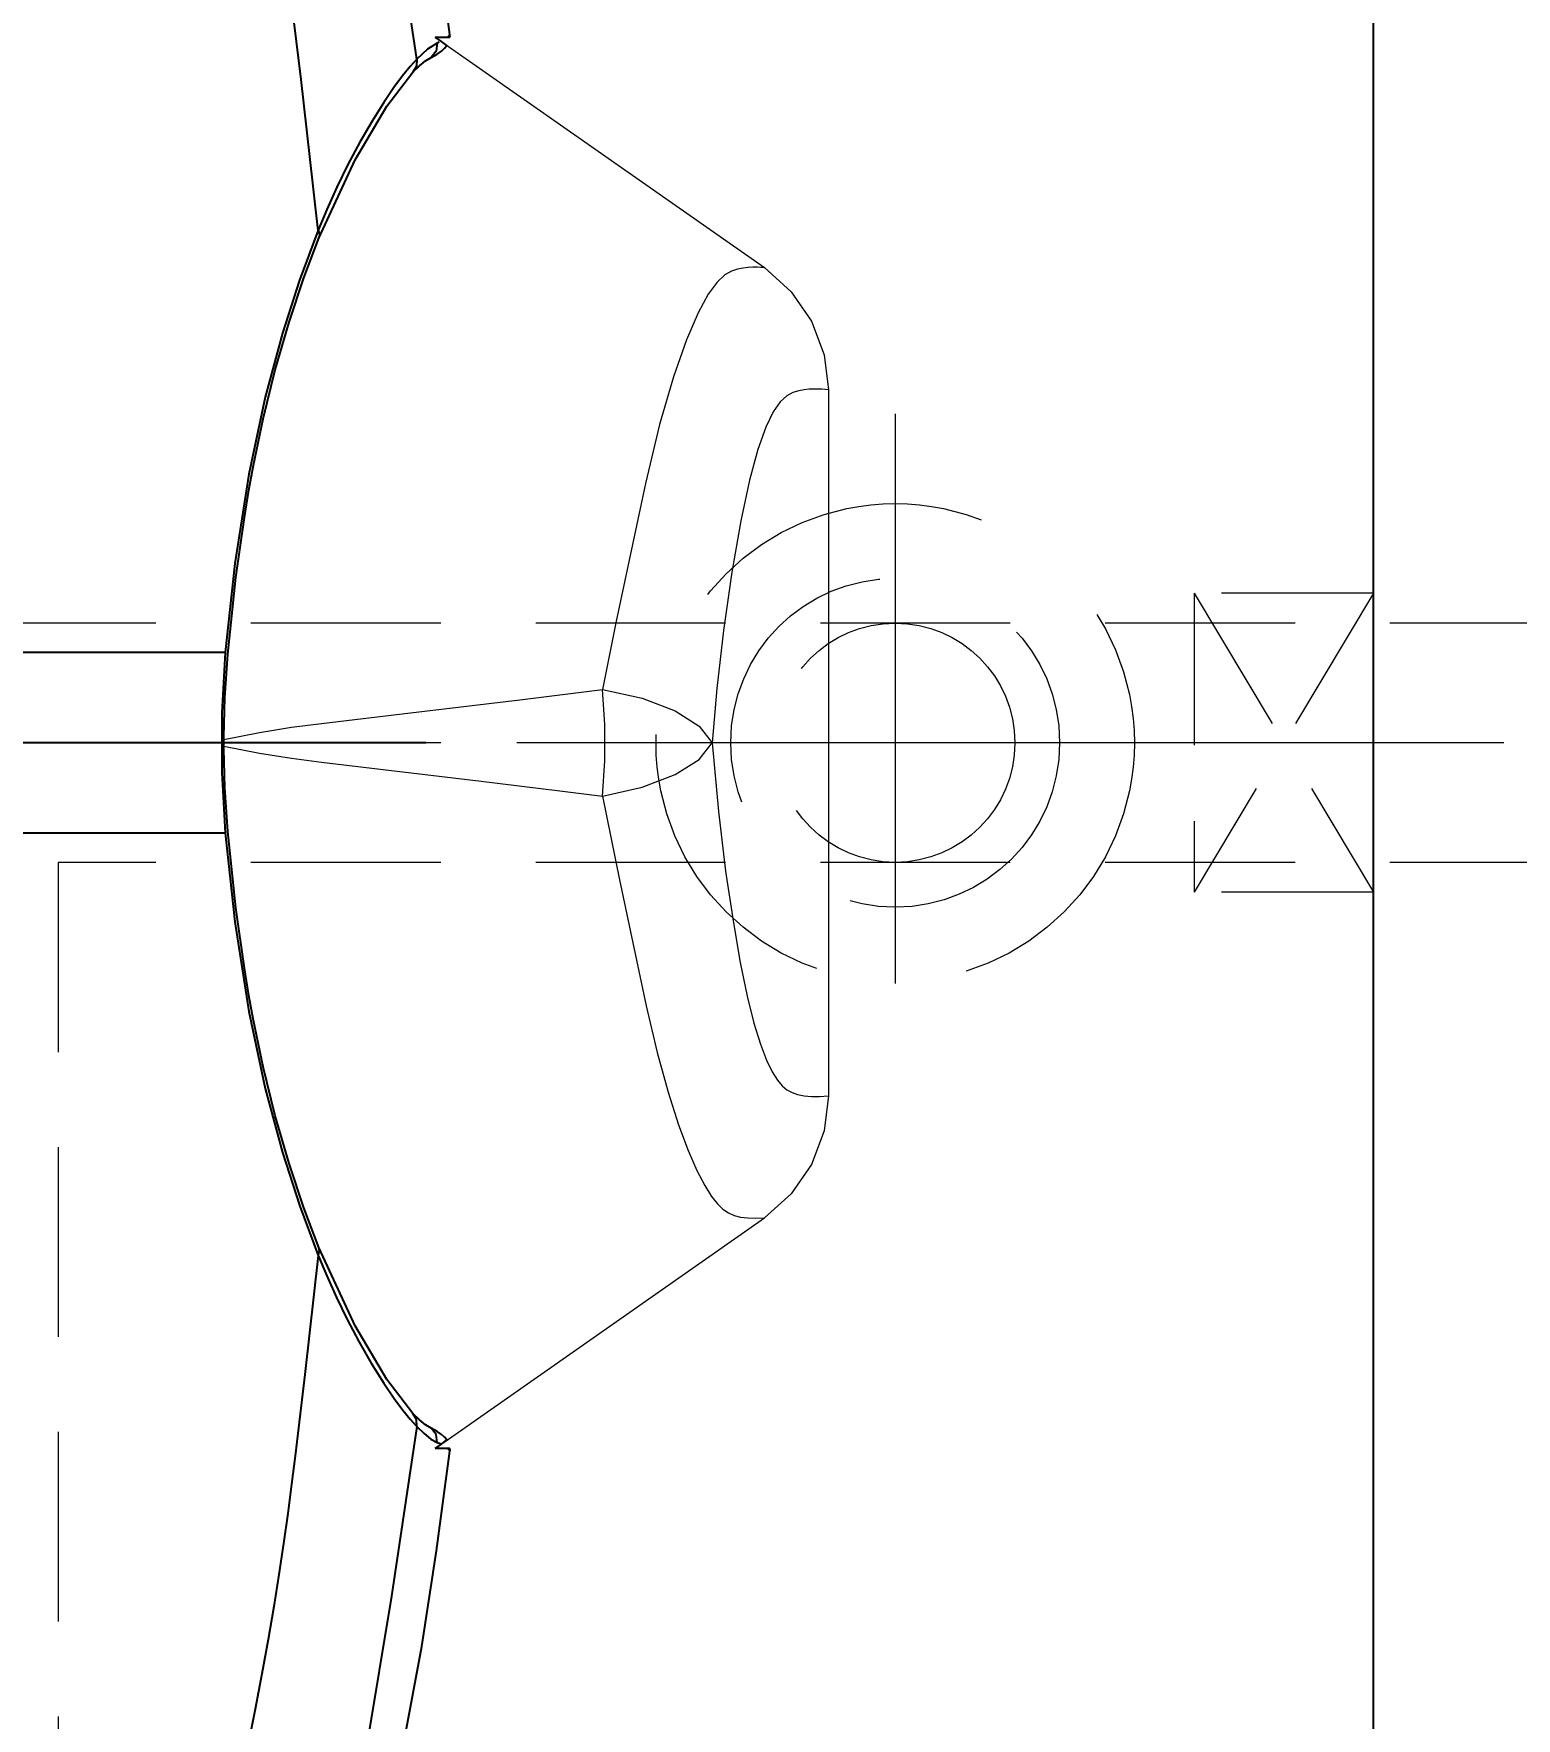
# Model space of a CAD drawing. Header units: inches. Extents: x 157915 to 159347, y -49911 to -48898.
# Drawn here: x 159133.3 to 159182.9, y -49289.5 to -49233.1 of the extents above; entities that cross this region are included whole.
import ezdxf

# ---------------------------------------------------------------- set-up
doc = ezdxf.new("R2010")
doc.units = ezdxf.units.IN
doc.header["$LTSCALE"] = 2
doc.header["$MEASUREMENT"] = 0
doc.header["$PDMODE"] = 3
doc.header["$PDSIZE"] = 0.3125
doc.linetypes.add('CENTER', pattern=[50.8, 31.75, -6.35, 6.35, -6.35])
doc.linetypes.add('HIDDEN', pattern=[9.525, 6.35, -3.175])
doc.layers.get('0').update_dxf_attribs({"linetype": 'CONTINUOUS'})
doc.layers.get('Defpoints').update_dxf_attribs({"linetype": 'CONTINUOUS'})
doc.layers.add('CAV-COR', color=1, linetype='CONTINUOUS')
doc.layers.add('DEFAULT_1', color=7, linetype='CENTER')
for name, color, linetype, lineweight in [('dim', 3, 'CONTINUOUS', 15), ('PRODUCT', 1, 'CONTINUOUS', 15), ('WR', 122, 'HIDDEN', 18), ('枕位', 135, 'CONTINUOUS', 15)]:
    doc.layers.add(name, color=color, linetype=linetype, lineweight=lineweight)
doc.styles.get("Standard").update_dxf_attribs({"font": 'txt.shx', "width": 0.67})
doc.dimstyles.new('2.00', dxfattribs={"dimtxt": 5, "dimasz": 4, "dimexe": 0.666, "dimexo": 0.626, "dimgap": 1, "dimtad": 0, "dimzin": 0, "dimdsep": 46, "dimtxsty": 'Standard', "dimcen": 0.09, "dimclrd": 3, "dimclre": 3, "dimclrt": 7, "dimazin": 0, "dimtfac": 1, "dimtofl": 0, "dimtmove": 0, "dimatfit": 0, "dimfxl": 0, "dimtolj": 1, "dimtzin": 0, "dimarcsym": 0})

# ---------------------------------------------------------------- blocks, each defined once
blk = doc.blocks.new('*D35392')
at = {"layer": 'Defpoints', "color": 0}
for p in [(159253.104, -49176.868), (159261.163, -49176.868), (159165.473, -49336.868)]:
    blk.add_point(p, dxfattribs=at)
at = {"layer": 'dim', "color": 3, "linetype": 'ByBlock', "lineweight": -2}
for p, q in [((159253.73, -49176.868), (159261.829, -49176.868)), ((159261.163, -49180.868), (159261.163, -49248.889)), ((159261.163, -49332.868), (159261.163, -49264.847)), ((159166.099, -49336.868), (159261.829, -49336.868))]:
    blk.add_line(p, q, dxfattribs=at)
at = {"layer": 'dim', "color": 3, "linetype": 'ByBlock'}
for points in [[(159261.83, -49180.868), (159260.497, -49180.868), (159261.163, -49176.868)], [(159260.497, -49332.868), (159261.83, -49332.868), (159261.163, -49336.868)]]:
    blk.add_solid(points, dxfattribs=at)
at = {"layer": 'dim', "color": 7, "linetype": 'ByBlock', "insert": (159261.163, -49256.868), "char_height": 5, "attachment_point": 5, "rotation": 90}
blk.add_mtext('\\A1;160.00', dxfattribs=at)
blk = doc.blocks.new('20160719.171012')
at = {"linetype": 'HIDDEN'}
blk.add_circle((0, -1.6), 69, dxfattribs=at)
blk = doc.blocks.new('20160525.184840')
at = {"layer": 'WR', "linetype": 'CENTER', "ltscale": 0.3}
for p, q in [((0, -11), (0, 11)), ((11, 0), (-11, 0))]:
    blk.add_line(p, q, dxfattribs=at)
at = {"layer": 'WR', "linetype": 'HIDDEN', "ltscale": 0.8}
for radius in [8, 5.5, 4]:
    blk.add_circle((0, 0), radius, dxfattribs=at)

msp = doc.modelspace()

# ---------------------------------------------------------------- linework, layer by layer
at = {"layer": 'CAV-COR', "linetype": 'ByBlock'}
for p, q in [((159178.104, -49328.868), (159178.104, -49176.868)), ((159142.235, -49234.675), (159142.003, -49232.767)), ((159146.779, -49233.462), (159146.465, -49233.659)), ((159146.714, -49233.259), (159147.213, -49233.259)), ((159146.925, -49233.409), (159146.714, -49233.259)), ((159146.779, -49233.462), (159146.748, -49233.727)), ((159146.848, -49233.434), (159146.779, -49233.462)), ((159147.106, -49233.543), (159146.925, -49233.409)), ((159147.21, -49233.17), (159147.195, -49233.189)), ((159147.214, -49233.214), (159147.21, -49233.17)), ((159147.213, -49233.259), (159147.214, -49233.214)), ((159146.101, -49233.996), (159145.878, -49234.242)), ((159146.465, -49233.659), (159146.101, -49233.995)), ((159146.389, -49234.052), (159146.586, -49233.937)), ((159146.748, -49233.727), (159146.586, -49233.937)), ((159147.029, -49233.634), (159147.106, -49233.543)), ((159139.696, -49253.853), (159132.085, -49253.853)), ((159139.696, -49253.853), (159139.579, -49255.859)), ((159139.579, -49255.859), (159139.579, -49257.877)), ((159139.65, -49256.867), (159139.651, -49256.67)), ((159139.651, -49257.066), (159139.65, -49256.867)), ((159139.579, -49257.877), (159139.696, -49259.883)), ((159132.085, -49259.883), (159139.696, -49259.883)), ((159139.696, -49259.883), (159140.019, -49262.858)), ((159140.019, -49262.858), (159140.487, -49265.855)), ((159142.186, -49272.37), (159142.803, -49274.017)), ((159142.803, -49274.017), (159142.359, -49278.006)), ((159144.036, -49276.376), (159142.828, -49273.753)), ((159145.878, -49279.494), (159146.101, -49279.74)), ((159146.189, -49279.52), (159145.972, -49279.303)), ((159146.101, -49279.741), (159146.348, -49279.978)), ((159146.748, -49280.009), (159146.586, -49279.799)), ((159146.779, -49280.274), (159146.748, -49280.009)), ((159146.925, -49280.327), (159147.106, -49280.193)), ((159146.714, -49280.477), (159146.925, -49280.327)), ((159147.213, -49280.477), (159146.714, -49280.477))]:
    msp.add_line(p, q, dxfattribs=at)
for points in [[(159147.21, -49233.17), (159146.761, -49229.792), (159146.252, -49226.536), (159145.666, -49223.379), (159144.975, -49220.307), (159144.147, -49217.307), (159143.152, -49214.378), (159141.946, -49211.525), (159140.46, -49208.824)], [(159146.101, -49233.995), (159145.261, -49228.321), (159144.419, -49223.281), (159143.402, -49218.838), (159142.163, -49214.996), (159140.867, -49211.681)], [(159147.195, -49233.189), (159147.186, -49233.199), (159147.178, -49233.208), (159147.169, -49233.218), (159147.159, -49233.228), (159147.149, -49233.238), (159147.138, -49233.249), (159147.128, -49233.259)], [(159146.101, -49233.996), (159146.092, -49234.234), (159145.972, -49234.434)], [(159145.972, -49234.433), (159146.189, -49234.216), (159146.389, -49234.052)], [(159146.586, -49233.937), (159146.785, -49233.832), (159146.926, -49233.73), (159147.029, -49233.634)], [(159142.828, -49239.983), (159144.036, -49237.36), (159145.104, -49235.566), (159145.972, -49234.434)], [(159145.878, -49234.242), (159145.625, -49234.553), (159145.335, -49234.947)], [(159142.803, -49239.72), (159142.718, -49238.949), (159142.629, -49238.151), (159142.235, -49234.675)], [(159145.335, -49234.947), (159144.997, -49235.445), (159144.606, -49236.07), (159144.199, -49236.774), (159143.8, -49237.522), (159143.427, -49238.285), (159143.091, -49239.031), (159142.803, -49239.72)], [(159142.803, -49239.72), (159142.177, -49241.394), (159141.606, -49243.162), (159141.031, -49245.3), (159140.487, -49247.881)], [(159140.489, -49248.416), (159140.631, -49247.638), (159140.963, -49246.034), (159141.368, -49244.393), (159141.833, -49242.795), (159142.329, -49241.31), (159142.828, -49239.983)], [(159142.803, -49239.72), (159142.846, -49239.856), (159142.828, -49239.983)], [(159140.487, -49247.881), (159140.019, -49250.875), (159139.696, -49253.853)], [(159139.777, -49253.903), (159140.048, -49251.342), (159140.335, -49249.335), (159140.489, -49248.416)], [(159139.651, -49256.67), (159139.683, -49255.359), (159139.777, -49253.903)], [(159139.777, -49259.833), (159139.683, -49258.377), (159139.651, -49257.066)], [(159140.489, -49265.32), (159140.335, -49264.403), (159140.048, -49262.394), (159139.777, -49259.833)], [(159142.828, -49273.753), (159142.329, -49272.427), (159141.833, -49270.942), (159141.368, -49269.346), (159140.964, -49267.707), (159140.632, -49266.102), (159140.489, -49265.32)], [(159140.487, -49265.855), (159141.03, -49268.43), (159141.606, -49270.572), (159142.186, -49272.37)], [(159142.803, -49274.016), (159142.847, -49273.881), (159142.828, -49273.753)], [(159142.803, -49274.016), (159143.09, -49274.703), (159143.413, -49275.421), (159143.771, -49276.158), (159144.163, -49276.899), (159144.582, -49277.626), (159144.999, -49278.294), (159145.345, -49278.804)], [(159145.972, -49279.303), (159145.104, -49278.17), (159144.036, -49276.376)], [(159142.359, -49278.006), (159142.151, -49279.789), (159142.037, -49280.719), (159141.916, -49281.674), (159141.785, -49282.654), (159141.643, -49283.658), (159141.487, -49284.693), (159141.316, -49285.764), (159141.128, -49286.869), (159140.923, -49288.012), (159140.696, -49289.198), (159140.45, -49290.42)], [(159145.345, -49278.804), (159145.632, -49279.191), (159145.878, -49279.494)], [(159146.101, -49279.741), (159146.092, -49279.503), (159145.972, -49279.303)], [(159146.586, -49279.799), (159146.389, -49279.684), (159146.189, -49279.52)], [(159146.101, -49279.741), (159145.26, -49285.415), (159144.419, -49290.455), (159143.401, -49294.899), (159142.162, -49298.741), (159140.867, -49302.055)], [(159146.348, -49279.978), (159146.576, -49280.161), (159146.779, -49280.274)], [(159147.106, -49280.193), (159147.028, -49280.102), (159146.926, -49280.006), (159146.784, -49279.904), (159146.586, -49279.799)], [(159146.779, -49280.274), (159146.851, -49280.303), (159146.908, -49280.33), (159146.915, -49280.334)], [(159140.46, -49304.912), (159141.959, -49302.182), (159143.184, -49299.272), (159144.191, -49296.286), (159145.017, -49293.258), (159145.696, -49290.205), (159146.269, -49287.098), (159146.767, -49283.901), (159147.21, -49280.566)], [(159147.128, -49280.477), (159147.139, -49280.488), (159147.15, -49280.499), (159147.16, -49280.509), (159147.169, -49280.519), (159147.178, -49280.528), (159147.187, -49280.537), (159147.195, -49280.547), (159147.21, -49280.566)], [(159147.21, -49280.566), (159147.214, -49280.522), (159147.213, -49280.477)]]:
    msp.add_lwpolyline(points, dxfattribs=at)
at = {"layer": 'DEFAULT_1', "color": 2, "linetype": 'CENTER', "ltscale": 0.4}
msp.add_line((159146.404, -49256.868), (159005.378, -49256.868), dxfattribs=at)
at = {"layer": 'WR', "linetype": 'HIDDEN', "ltscale": 0.4}
for p, q in [((159172.104, -49251.868), (159172.104, -49261.868)), ((159172.104, -49251.868), (159178.104, -49261.868)), ((159178.104, -49251.868), (159172.104, -49261.868)), ((159178.104, -49251.868), (159172.104, -49251.868)), ((159178.104, -49251.868), (159178.104, -49261.868)), ((159178.104, -49261.868), (159172.104, -49261.868))]:
    msp.add_line(p, q, dxfattribs=at)
at = {"layer": 'WR', "linetype": 'HIDDEN', "ltscale": 0.5}
for p, q in [((159223.104, -49252.868), (159126.104, -49252.868)), ((159223.104, -49260.868), (159134.104, -49260.868)), ((159134.104, -49260.868), (159134.104, -49371.868))]:
    msp.add_line(p, q, dxfattribs=at)
at = {"layer": 'WR', "linetype": 'CENTER', "ltscale": 0.2}
msp.add_line((159223.104, -49256.868), (159130.104, -49256.868), dxfattribs=at)
at = {"layer": '枕位', "linetype": 'ByBlock'}
for p, q in [((159146.714, -49233.259), (159157.732, -49240.973)), ((159159.874, -49245.059), (159159.874, -49268.677)), ((159145.896, -49255.869), (159149.545, -49255.432)), ((159149.545, -49255.432), (159152.311, -49255.082)), ((159142.911, -49256.218), (159145.896, -49255.869)), ((159142.911, -49257.518), (159148.26, -49258.147)), ((159152.312, -49258.654), (159152.878, -49261.448)), ((159146.714, -49280.477), (159157.732, -49272.763))]:
    msp.add_line(p, q, dxfattribs=at)
for points in [[(159157.732, -49240.973), (159157.615, -49240.966), (159157.486, -49240.961), (159157.345, -49240.961), (159157.19, -49240.969), (159157.021, -49240.988), (159156.835, -49241.023), (159156.632, -49241.089), (159156.406, -49241.215), (159156.149, -49241.454), (159155.852, -49241.856), (159155.51, -49242.48), (159155.119, -49243.384), (159154.685, -49244.62), (159154.218, -49246.223), (159153.751, -49248.189)], [(159157.732, -49240.973), (159158.629, -49241.776), (159159.307, -49242.762), (159159.733, -49243.888), (159159.874, -49245.059)], [(159159.874, -49245.059), (159159.766, -49245.05), (159159.649, -49245.042), (159159.52, -49245.037), (159159.38, -49245.036), (159159.227, -49245.043), (159159.06, -49245.06), (159158.879, -49245.092), (159158.685, -49245.151), (159158.479, -49245.26), (159158.26, -49245.459), (159158.025, -49245.792), (159157.773, -49246.307), (159157.506, -49247.054), (159157.227, -49248.084), (159156.938, -49249.447), (159156.642, -49251.164), (159156.36, -49253.117), (159156.14, -49255.05), (159155.985, -49256.866)], [(159153.751, -49248.189), (159152.766, -49252.804), (159152.311, -49255.082)], [(159152.312, -49255.082), (159153.637, -49255.38), (159154.748, -49255.802), (159155.553, -49256.312), (159155.985, -49256.868)], [(159152.312, -49258.654), (159152.39, -49257.475), (159152.39, -49256.261), (159152.312, -49255.082)], [(159139.651, -49256.757), (159140.846, -49256.523), (159141.916, -49256.351), (159142.911, -49256.218)], [(159139.651, -49256.979), (159140.846, -49257.213), (159141.916, -49257.385), (159142.911, -49257.518)], [(159152.312, -49258.654), (159153.636, -49258.356), (159154.748, -49257.934), (159155.553, -49257.424), (159155.985, -49256.868)], [(159155.985, -49256.866), (159156.189, -49259.168), (159156.433, -49261.163), (159156.683, -49262.828), (159156.924, -49264.216), (159157.156, -49265.35), (159157.38, -49266.25), (159157.594, -49266.953), (159157.798, -49267.488), (159157.989, -49267.88), (159158.164, -49268.156), (159158.326, -49268.347), (159158.484, -49268.479), (159158.653, -49268.571), (159158.841, -49268.635), (159159.058, -49268.676), (159159.302, -49268.697), (159159.573, -49268.697), (159159.874, -49268.677)], [(159148.26, -49258.147), (159150.892, -49258.472), (159152.312, -49258.654)], [(159152.878, -49261.448), (159153.777, -49265.665), (159154.145, -49267.231), (159154.512, -49268.559), (159154.86, -49269.645), (159155.18, -49270.508), (159155.473, -49271.181), (159155.734, -49271.683), (159155.96, -49272.042), (159156.159, -49272.295), (159156.344, -49272.473), (159156.526, -49272.596), (159156.72, -49272.68), (159156.935, -49272.734), (159157.175, -49272.766), (159157.44, -49272.775), (159157.732, -49272.763)], [(159159.874, -49268.677), (159159.733, -49269.848), (159159.307, -49270.974), (159158.629, -49271.96), (159157.732, -49272.763)]]:
    msp.add_lwpolyline(points, dxfattribs=at)

# ---------------------------------------------------------------- block references
at = {"linetype": 'ByBlock'}
msp.add_blockref('20160719.171012', (159078.104, -49175.268), dxfattribs=at)
at = {"layer": 'PRODUCT', "linetype": 'Continuous', "ltscale": 0.3, "rotation": 90}
msp.add_blockref('20160525.184840', (159162.104, -49256.868), dxfattribs=at)

# ---------------------------------------------------------------- dimensions: what is measured, and where the dimension line sits
at = {"layer": 'dim', "linetype": 'ByBlock'}
dim = msp.add_linear_dim(base=(159261.163, -49176.868), p1=(159165.473, -49336.868), p2=(159253.104, -49176.868), angle=90, dimstyle='2.00', dxfattribs=at)
dim.commit()
dim.dimension.update_dxf_attribs({"geometry": '*D35392', "text_midpoint": (159261.163, -49256.868)})

doc.saveas('drawing.dxf')
